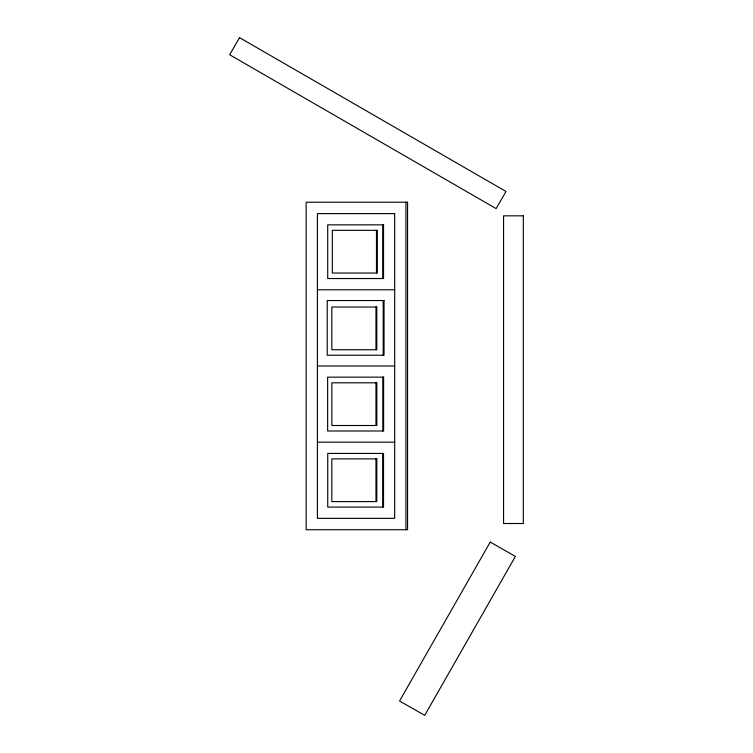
<?xml version="1.0" encoding="UTF-8"?>
<svg xmlns="http://www.w3.org/2000/svg" width="753" height="753" viewBox="0 0 753 753"><rect width="100%" height="100%" fill="white"/><g stroke="black" fill="none" stroke-linecap="round" stroke-linejoin="round"><path stroke-width="1.13" d="M317.399 289.783L394.676 289.783M317.399 365.977L394.676 365.977M317.399 442.162L394.676 442.162M405.923 202.218L405.923 529.736M383.211 300.541L383.211 355.218M382.722 224.846L382.722 278.535M382.797 377.149L382.797 430.989M382.703 453.438L382.703 507.089M376.481 230.333L376.481 273.038M375.982 307.026L375.982 349.731M375.982 382.797L375.982 425.501M375.982 458.888L375.982 501.592M490.222 542.075L399.57 701.005L424.72 715.35L515.372 556.42L490.222 542.075M239.548 37.65L229.674 54.762L496.133 208.609L506.016 191.488L239.548 37.65M407.552 202.218L306.151 202.218L306.151 529.736L407.552 529.736L407.552 202.218M394.676 213.598L317.399 213.598L317.399 518.356L394.676 518.356L394.676 213.598M523.326 215.829L503.569 215.829L503.569 523.514L523.326 523.514L523.326 215.829M383.541 224.846L327.715 224.846L327.715 278.535L383.541 278.535L383.541 224.846M377.291 230.333L332.327 230.333L332.327 273.038L377.291 273.038L377.291 230.333M384.03 300.541L327.226 300.541L327.226 355.218L384.03 355.218L384.03 300.541M376.801 307.026L331.838 307.026L331.838 349.731L376.801 349.731L376.801 307.026M383.616 377.149L327.64 377.149L327.64 430.989L383.616 430.989L383.616 377.149M376.801 382.797L331.838 382.797L331.838 425.501L376.801 425.501L376.801 382.797M383.522 453.438L327.734 453.438L327.734 507.089L383.522 507.089L383.522 453.438M376.801 458.888L331.838 458.888L331.838 501.592L376.801 501.592L376.801 458.888"/></g></svg>
